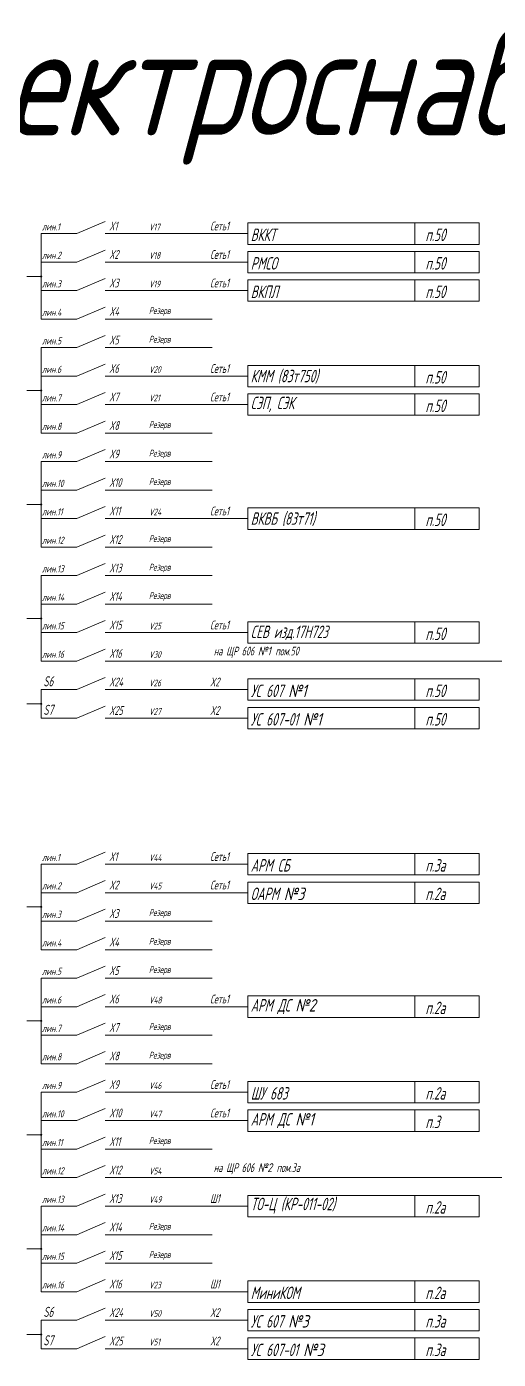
# Paper-space layout '83т362' of a CAD drawing. Extents: x 29 to 602, y 6 to 409.
# Drawn here: x 232.7 to 302.7, y 211.6 to 409.1 of the extents above; entities that cross this region are included whole.
import ezdxf

# ---------------------------------------------------------------- set-up
doc = ezdxf.new("R2010")
doc.units = 0
doc.header["$LTSCALE"] = 0.3
doc.layers.get('0').update_dxf_attribs({"linetype": 'CONTINUOUS', "lineweight": 15})
doc.layers.add('Text', color=242, linetype='CONTINUOUS', lineweight=15)
doc.styles.get("Standard").update_dxf_attribs({"font": 'isocpeur.ttf', "width": 0.8, "oblique": 15})

psp = doc.layouts.new('83т362')

# ---------------------------------------------------------------- hatches: boundary and pattern name
h = psp.add_hatch(color=256)
edge = h.paths.add_edge_path()
edge.add_arc((234.86, 372.07), 0.0845, 0, 360)
h = psp.add_hatch(color=256)
edge = h.paths.add_edge_path()
edge.add_arc((234.86, 355.18), 0.0845, 0, 360)
h = psp.add_hatch(color=256)
edge = h.paths.add_edge_path()
edge.add_arc((234.86, 338.28), 0.0845, 0, 360)
h = psp.add_hatch(color=256)
edge = h.paths.add_edge_path()
edge.add_arc((234.86, 321.38), 0.0845, 0, 360)
h = psp.add_hatch(color=256)
edge = h.paths.add_edge_path()
edge.add_arc((234.86, 308.71), 0.0845, 0, 360)
h = psp.add_hatch(color=256)
edge = h.paths.add_edge_path()
edge.add_arc((234.86, 278.62), 0.0845, 0, 360)
h = psp.add_hatch(color=256)
edge = h.paths.add_edge_path()
edge.add_arc((234.86, 261.72), 0.0845, 0, 360)
h = psp.add_hatch(color=256)
edge = h.paths.add_edge_path()
edge.add_arc((234.86, 244.82), 0.0845, 0, 360)
h = psp.add_hatch(color=256)
edge = h.paths.add_edge_path()
edge.add_arc((234.86, 227.93), 0.0845, 0, 360)
h = psp.add_hatch(color=256)
edge = h.paths.add_edge_path()
edge.add_arc((234.86, 215.26), 0.0845, 0, 360)

# ---------------------------------------------------------------- linework, layer by layer
at = {"lineweight": 15}
for p, q in [((240.14, 378.41), (244.37, 380.2)), ((240.14, 374.18), (244.37, 375.98)), ((240.14, 369.96), (244.37, 371.75)), ((240.14, 365.74), (244.37, 367.53)), ((240.14, 361.51), (244.37, 363.31)), ((240.14, 357.29), (244.37, 359.08)), ((240.14, 353.06), (244.37, 354.86)), ((240.14, 348.84), (244.37, 350.63)), ((240.14, 344.62), (244.37, 346.41)), ((240.14, 340.39), (244.37, 342.19)), ((240.14, 336.17), (244.37, 337.96)), ((240.14, 331.94), (244.37, 333.74)), ((240.14, 327.72), (244.37, 329.51)), ((240.14, 323.5), (244.37, 325.29)), ((240.14, 319.27), (244.37, 321.07)), ((240.14, 315.05), (244.37, 316.84)), ((240.14, 310.82), (244.37, 312.62)), ((240.14, 306.6), (244.37, 308.39)), ((240.14, 284.95), (244.37, 286.75)), ((240.14, 280.73), (244.37, 282.52)), ((240.14, 276.5), (244.37, 278.3)), ((240.14, 272.28), (244.37, 274.07)), ((240.14, 268.06), (244.37, 269.85)), ((240.14, 263.83), (244.37, 265.63)), ((240.14, 259.61), (244.37, 261.4)), ((240.14, 255.38), (244.37, 257.18)), ((240.14, 251.16), (244.37, 252.95)), ((240.14, 246.94), (244.37, 248.73)), ((240.14, 242.71), (244.37, 244.51)), ((240.14, 238.49), (244.37, 240.28)), ((240.14, 234.26), (244.37, 236.06)), ((240.14, 230.04), (244.37, 231.83)), ((240.14, 225.82), (244.37, 227.61)), ((240.14, 221.59), (244.37, 223.39)), ((240.14, 217.37), (244.37, 219.16)), ((240.14, 213.14), (244.37, 214.94))]:
    psp.add_line(p, q, dxfattribs=at)
for p, q in [((290.3, 379.99), (290.3, 376.82)), ((234.86, 374.18), (234.86, 378.41)), ((234.86, 378.41), (240.14, 378.41)), ((244.37, 378.41), (249.65, 378.41)), ((249.65, 378.41), (260.21, 378.41)), ((265.49, 378.41), (260.21, 378.41)), ((290.3, 375.77), (290.3, 372.6)), ((234.86, 369.96), (234.86, 374.18)), ((234.86, 374.18), (240.14, 374.18)), ((244.37, 374.18), (249.65, 374.18)), ((249.65, 374.18), (260.21, 374.18)), ((265.49, 374.18), (260.21, 374.18)), ((232.75, 372.07), (234.86, 372.07)), ((290.3, 371.54), (290.3, 368.38)), ((234.86, 365.74), (234.86, 369.96)), ((234.86, 369.96), (240.14, 369.96)), ((244.37, 369.96), (249.65, 369.96)), ((249.65, 369.96), (260.21, 369.96)), ((265.49, 369.96), (260.21, 369.96)), ((234.86, 365.74), (240.14, 365.74)), ((244.37, 365.74), (249.65, 365.74)), ((249.65, 365.74), (260.21, 365.74)), ((234.86, 357.29), (234.86, 361.51)), ((234.86, 361.51), (240.14, 361.51)), ((244.37, 361.51), (249.65, 361.51)), ((249.65, 361.51), (260.21, 361.51)), ((290.3, 358.87), (290.3, 355.7)), ((234.86, 353.06), (234.86, 357.29)), ((234.86, 357.29), (240.14, 357.29)), ((244.37, 357.29), (249.65, 357.29)), ((249.65, 357.29), (260.21, 357.29)), ((265.49, 357.29), (260.21, 357.29)), ((232.75, 355.18), (234.86, 355.18)), ((290.3, 354.65), (290.3, 351.48)), ((234.86, 348.84), (234.86, 353.06)), ((234.86, 353.06), (240.14, 353.06)), ((244.37, 353.06), (249.65, 353.06)), ((249.65, 353.06), (260.21, 353.06)), ((265.49, 353.06), (260.21, 353.06)), ((234.86, 348.84), (240.14, 348.84)), ((244.37, 348.84), (249.65, 348.84)), ((249.65, 348.84), (260.21, 348.84)), ((234.86, 340.39), (234.86, 344.62)), ((234.86, 344.62), (240.14, 344.62)), ((244.37, 344.62), (249.65, 344.62)), ((249.65, 344.62), (260.21, 344.62)), ((234.86, 336.17), (234.86, 340.39)), ((234.86, 340.39), (240.14, 340.39)), ((244.37, 340.39), (249.65, 340.39)), ((249.65, 340.39), (260.21, 340.39)), ((232.75, 338.28), (234.86, 338.28)), ((234.86, 331.94), (234.86, 336.17)), ((234.86, 336.17), (240.14, 336.17)), ((244.37, 336.17), (249.65, 336.17)), ((249.65, 336.17), (260.21, 336.17)), ((265.49, 336.17), (260.21, 336.17)), ((290.3, 337.75), (290.3, 334.58)), ((234.86, 331.94), (240.14, 331.94)), ((244.37, 331.94), (249.65, 331.94)), ((249.65, 331.94), (260.21, 331.94)), ((234.86, 323.5), (234.86, 327.72)), ((234.86, 327.72), (240.14, 327.72)), ((244.37, 327.72), (249.65, 327.72)), ((249.65, 327.72), (260.21, 327.72)), ((234.86, 319.27), (234.86, 323.5)), ((234.86, 323.5), (240.14, 323.5)), ((244.37, 323.5), (249.65, 323.5)), ((249.65, 323.5), (260.21, 323.5)), ((232.75, 321.38), (234.86, 321.38)), ((290.3, 320.86), (290.3, 317.69)), ((234.86, 315.05), (234.86, 319.27)), ((234.86, 319.27), (240.14, 319.27)), ((244.37, 319.27), (249.65, 319.27)), ((249.65, 319.27), (260.21, 319.27)), ((265.49, 319.27), (260.21, 319.27)), ((234.86, 315.05), (240.14, 315.05)), ((244.37, 315.05), (249.65, 315.05)), ((249.65, 315.05), (260.21, 315.05)), ((290.3, 312.41), (290.3, 309.24)), ((234.86, 306.6), (234.86, 310.82)), ((234.86, 310.82), (240.14, 310.82)), ((244.37, 310.82), (249.65, 310.82)), ((249.65, 310.82), (260.21, 310.82)), ((265.49, 310.82), (260.21, 310.82)), ((232.75, 308.71), (234.86, 308.71)), ((290.3, 308.18), (290.3, 305.02)), ((234.86, 306.6), (240.14, 306.6)), ((244.37, 306.6), (249.65, 306.6)), ((249.65, 306.6), (260.21, 306.6)), ((265.49, 306.6), (260.21, 306.6)), ((290.3, 286.54), (290.3, 283.37)), ((234.86, 280.73), (234.86, 284.95)), ((234.86, 284.95), (240.14, 284.95)), ((244.37, 284.95), (249.65, 284.95)), ((249.65, 284.95), (260.21, 284.95)), ((265.49, 284.95), (260.21, 284.95)), ((234.86, 276.5), (234.86, 280.73)), ((234.86, 280.73), (240.14, 280.73)), ((244.37, 280.73), (249.65, 280.73)), ((249.65, 280.73), (260.21, 280.73)), ((265.49, 280.73), (260.21, 280.73)), ((290.3, 282.31), (290.3, 279.14)), ((232.75, 278.62), (234.86, 278.62)), ((234.86, 272.28), (234.86, 276.5)), ((234.86, 276.5), (240.14, 276.5)), ((244.37, 276.5), (249.65, 276.5)), ((249.65, 276.5), (260.21, 276.5)), ((234.86, 272.28), (240.14, 272.28)), ((244.37, 272.28), (249.65, 272.28)), ((249.65, 272.28), (260.21, 272.28)), ((234.86, 263.83), (234.86, 268.06)), ((234.86, 268.06), (240.14, 268.06)), ((244.37, 268.06), (249.65, 268.06)), ((249.65, 268.06), (260.21, 268.06)), ((290.3, 265.42), (290.3, 262.25)), ((234.86, 259.61), (234.86, 263.83)), ((234.86, 263.83), (240.14, 263.83)), ((244.37, 263.83), (249.65, 263.83)), ((249.65, 263.83), (260.21, 263.83)), ((265.49, 263.83), (260.21, 263.83)), ((232.75, 261.72), (234.86, 261.72)), ((234.86, 255.38), (234.86, 259.61)), ((234.86, 259.61), (240.14, 259.61)), ((244.37, 259.61), (249.65, 259.61)), ((249.65, 259.61), (260.21, 259.61)), ((234.86, 255.38), (240.14, 255.38)), ((244.37, 255.38), (249.65, 255.38)), ((249.65, 255.38), (260.21, 255.38)), ((234.86, 246.94), (234.86, 251.16)), ((234.86, 251.16), (240.14, 251.16)), ((244.37, 251.16), (249.65, 251.16)), ((249.65, 251.16), (260.21, 251.16)), ((265.49, 251.16), (260.21, 251.16)), ((290.3, 252.74), (290.3, 249.58)), ((234.86, 242.71), (234.86, 246.94)), ((234.86, 246.94), (240.14, 246.94)), ((244.37, 246.94), (249.65, 246.94)), ((249.65, 246.94), (260.21, 246.94)), ((265.49, 246.94), (260.21, 246.94)), ((290.3, 248.52), (290.3, 245.35)), ((232.75, 244.82), (234.86, 244.82)), ((234.86, 238.49), (234.86, 242.71)), ((234.86, 242.71), (240.14, 242.71)), ((244.37, 242.71), (249.65, 242.71)), ((249.65, 242.71), (260.21, 242.71)), ((234.86, 238.49), (240.14, 238.49)), ((244.37, 238.49), (249.65, 238.49)), ((249.65, 238.49), (260.21, 238.49)), ((265.49, 238.49), (260.21, 238.49)), ((290.3, 235.85), (290.3, 232.68)), ((234.86, 230.04), (234.86, 234.26)), ((234.86, 234.26), (240.14, 234.26)), ((244.37, 234.26), (249.65, 234.26)), ((249.65, 234.26), (260.21, 234.26)), ((265.49, 234.26), (260.21, 234.26)), ((234.86, 225.82), (234.86, 230.04)), ((234.86, 230.04), (240.14, 230.04)), ((244.37, 230.04), (249.65, 230.04)), ((249.65, 230.04), (260.21, 230.04)), ((232.75, 227.93), (234.86, 227.93)), ((234.86, 221.59), (234.86, 225.82)), ((234.86, 225.82), (240.14, 225.82)), ((244.37, 225.82), (249.65, 225.82)), ((249.65, 225.82), (260.21, 225.82)), ((234.86, 221.59), (240.14, 221.59)), ((244.37, 221.59), (249.65, 221.59)), ((249.65, 221.59), (260.21, 221.59)), ((265.49, 221.59), (260.21, 221.59)), ((290.3, 223.18), (290.3, 220.01)), ((234.86, 213.14), (234.86, 217.37)), ((234.86, 217.37), (240.14, 217.37)), ((244.37, 217.37), (249.65, 217.37)), ((249.65, 217.37), (260.21, 217.37)), ((265.49, 217.37), (260.21, 217.37)), ((290.3, 218.95), (290.3, 215.78)), ((232.75, 215.26), (234.86, 215.26)), ((290.3, 214.73), (290.3, 211.56)), ((234.86, 213.14), (240.14, 213.14)), ((244.37, 213.14), (249.65, 213.14)), ((249.65, 213.14), (260.21, 213.14)), ((265.49, 213.14), (260.21, 213.14))]:
    psp.add_line(p, q)
for points in [[(265.49, 376.82), (299.81, 376.82), (299.81, 379.99), (265.49, 379.99)], [(265.49, 372.6), (299.81, 372.6), (299.81, 375.77), (265.49, 375.77)], [(265.49, 368.38), (299.81, 368.38), (299.81, 371.54), (265.49, 371.54)], [(265.49, 355.7), (299.81, 355.7), (299.81, 358.87), (265.49, 358.87)], [(265.49, 351.48), (299.81, 351.48), (299.81, 354.65), (265.49, 354.65)], [(265.49, 334.58), (299.81, 334.58), (299.81, 337.75), (265.49, 337.75)], [(265.49, 317.69), (299.81, 317.69), (299.81, 320.86), (265.49, 320.86)], [(265.49, 309.24), (299.81, 309.24), (299.81, 312.41), (265.49, 312.41)], [(265.49, 305.02), (299.81, 305.02), (299.81, 308.18), (265.49, 308.18)], [(265.49, 283.37), (299.81, 283.37), (299.81, 286.54), (265.49, 286.54)], [(265.49, 279.14), (299.81, 279.14), (299.81, 282.31), (265.49, 282.31)], [(265.49, 262.25), (299.81, 262.25), (299.81, 265.42), (265.49, 265.42)], [(265.49, 249.58), (299.81, 249.58), (299.81, 252.74), (265.49, 252.74)], [(265.49, 245.35), (299.81, 245.35), (299.81, 248.52), (265.49, 248.52)], [(265.49, 232.68), (299.81, 232.68), (299.81, 235.85), (265.49, 235.85)], [(265.49, 220.01), (299.81, 220.01), (299.81, 223.18), (265.49, 223.18)], [(265.49, 215.78), (299.81, 215.78), (299.81, 218.95), (265.49, 218.95)], [(265.49, 211.56), (299.81, 211.56), (299.81, 214.73), (265.49, 214.73)]]:
    psp.add_lwpolyline(points, close=True)
for centre in [(234.86, 372.07), (234.86, 355.18), (234.86, 338.28), (234.86, 321.38), (234.86, 308.71), (234.86, 278.62), (234.86, 261.72), (234.86, 244.82), (234.86, 227.93), (234.86, 215.26)]:
    psp.add_circle(centre, 0.0845)
at = {"layer": 'Text'}
for p, q in [((303.19, 315.05), (260.21, 315.05)), ((265.49, 238.49), (303.19, 238.49))]:
    psp.add_line(p, q, dxfattribs=at)

# ---------------------------------------------------------------- texts
at = {"insert": (305.12, 408.98), "char_height": 16, "attachment_point": 2}
psp.add_mtext_dynamic_manual_height_columns('Схема электроснабжения изд.83т362', width=1316.3617, gutter_width=12.5, heights=[0], dxfattribs=at)
at = {"width": 17.2012, "attachment_point": 7, "line_spacing_factor": 1.5}
for s, insert, char_height in [('{\\fGOST|b0|i0|c204|p34; лин.1}', (234.45, 378.89), 1.056), ('{\\fGOST|b0|i0|c204|p34; \\fGOST|b0|i0|c0|p34; X\\fGOST|b0|i0|c204|p34;1}', (243.84, 378.89), 1.3), ('{\\fGOST|b0|i0|c204|p34; \\fGOST|b0|i0|c0|p34; \\fGOST|b0|i0|c204|p34; \\fGOST|b0|i0|c0|p34;V\\fGOST|b0|i0|c204|p34;17}', (249.34, 378.89), 1), ('{\\fGOST|b0|i0|c204|p34;Сеть1}', (259.9, 378.89), 1.3), ('{\\fGOST|b0|i0|c204|p34; лин.2}', (234.45, 374.67), 1.056), ('{\\fGOST|b0|i0|c204|p34; \\fGOST|b0|i0|c0|p34; X\\fGOST|b0|i0|c204|p34;2}', (243.84, 374.67), 1.3), ('{\\fGOST|b0|i0|c204|p34; \\fGOST|b0|i0|c0|p34; \\fGOST|b0|i0|c204|p34; \\fGOST|b0|i0|c0|p34;V\\fGOST|b0|i0|c204|p34;18}', (249.34, 374.67), 1), ('{\\fGOST|b0|i0|c204|p34;Сеть1}', (259.9, 374.67), 1.3), ('{\\fGOST|b0|i0|c204|p34; лин.3}', (234.45, 370.44), 1.056), ('{\\fGOST|b0|i0|c204|p34; \\fGOST|b0|i0|c0|p34; X\\fGOST|b0|i0|c204|p34;3}', (243.84, 370.44), 1.3), ('{\\fGOST|b0|i0|c204|p34; \\fGOST|b0|i0|c0|p34; \\fGOST|b0|i0|c204|p34; \\fGOST|b0|i0|c0|p34;V\\fGOST|b0|i0|c204|p34;19}', (249.34, 370.44), 1), ('{\\fGOST|b0|i0|c204|p34;Сеть1}', (259.9, 370.44), 1.3), ('{\\fGOST|b0|i0|c204|p34; \\fGOST|b0|i0|c0|p34; X\\fGOST|b0|i0|c204|p34;4}', (243.84, 366.22), 1.3), ('{\\fGOST|b0|i0|c204|p34; \\fGOST|b0|i0|c0|p34; \\fGOST|b0|i0|c204|p34; Резерв}', (249.34, 366.22), 1), ('{\\fGOST|b0|i0|c204|p34; лин.4}', (234.45, 366.22), 1.056), ('{\\fGOST|b0|i0|c204|p34; лин.5}', (234.45, 361.99), 1.056), ('{\\fGOST|b0|i0|c204|p34; \\fGOST|b0|i0|c0|p34; X\\fGOST|b0|i0|c204|p34;5}', (243.84, 361.99), 1.3), ('{\\fGOST|b0|i0|c204|p34; \\fGOST|b0|i0|c0|p34; \\fGOST|b0|i0|c204|p34; Резерв}', (249.34, 361.99), 1), ('{\\fGOST|b0|i0|c204|p34; лин.6}', (234.45, 357.77), 1.056), ('{\\fGOST|b0|i0|c204|p34; \\fGOST|b0|i0|c0|p34; X\\fGOST|b0|i0|c204|p34;6}', (243.84, 357.77), 1.3), ('{\\fGOST|b0|i0|c204|p34; \\fGOST|b0|i0|c0|p34; \\fGOST|b0|i0|c204|p34; \\fGOST|b0|i0|c0|p34;V\\fGOST|b0|i0|c204|p34;20}', (249.34, 357.77), 1), ('{\\fGOST|b0|i0|c204|p34;Сеть1}', (259.9, 357.77), 1.3), ('{\\fGOST|b0|i0|c204|p34; лин.7}', (234.45, 353.55), 1.056), ('{\\fGOST|b0|i0|c204|p34; \\fGOST|b0|i0|c0|p34; X\\fGOST|b0|i0|c204|p34;7}', (243.84, 353.55), 1.3), ('{\\fGOST|b0|i0|c204|p34; \\fGOST|b0|i0|c0|p34; \\fGOST|b0|i0|c204|p34; \\fGOST|b0|i0|c0|p34;V\\fGOST|b0|i0|c204|p34;21}', (249.34, 353.55), 1), ('{\\fGOST|b0|i0|c204|p34;Сеть1}', (259.9, 353.55), 1.3), ('{\\fGOST|b0|i0|c204|p34; лин.8}', (234.45, 349.32), 1.056), ('{\\fGOST|b0|i0|c204|p34; \\fGOST|b0|i0|c0|p34; X\\fGOST|b0|i0|c204|p34;8}', (243.84, 349.32), 1.3), ('{\\fGOST|b0|i0|c204|p34; \\fGOST|b0|i0|c0|p34; \\fGOST|b0|i0|c204|p34; Резерв}', (249.34, 349.32), 1), ('{\\fGOST|b0|i0|c204|p34; лин.9}', (234.45, 345.1), 1.056), ('{\\fGOST|b0|i0|c204|p34; \\fGOST|b0|i0|c0|p34; X\\fGOST|b0|i0|c204|p34;9}', (243.84, 345.1), 1.3), ('{\\fGOST|b0|i0|c204|p34; \\fGOST|b0|i0|c0|p34; \\fGOST|b0|i0|c204|p34; Резерв}', (249.34, 345.1), 1), ('{\\fGOST|b0|i0|c204|p34; лин.10}', (234.45, 340.87), 1.056), ('{\\fGOST|b0|i0|c204|p34; \\fGOST|b0|i0|c0|p34; X\\fGOST|b0|i0|c204|p34;10}', (243.84, 340.87), 1.3), ('{\\fGOST|b0|i0|c204|p34; \\fGOST|b0|i0|c0|p34; \\fGOST|b0|i0|c204|p34; Резерв}', (249.34, 340.87), 1), ('{\\fGOST|b0|i0|c204|p34; \\fGOST|b0|i0|c0|p34; X\\fGOST|b0|i0|c204|p34;11}', (243.84, 336.65), 1.3), ('{\\fGOST|b0|i0|c204|p34;Сеть1}', (259.9, 336.65), 1.3), ('{\\fGOST|b0|i0|c204|p34; лин.11}', (234.45, 336.65), 1.056), ('{\\fGOST|b0|i0|c204|p34; \\fGOST|b0|i0|c0|p34; \\fGOST|b0|i0|c204|p34; \\fGOST|b0|i0|c0|p34;V\\fGOST|b0|i0|c204|p34;24}', (249.34, 336.65), 1), ('{\\fGOST|b0|i0|c204|p34; лин.12}', (234.45, 332.43), 1.056), ('{\\fGOST|b0|i0|c204|p34; \\fGOST|b0|i0|c0|p34; X\\fGOST|b0|i0|c204|p34;12}', (243.84, 332.43), 1.3), ('{\\fGOST|b0|i0|c204|p34; \\fGOST|b0|i0|c0|p34; \\fGOST|b0|i0|c204|p34; Резерв}', (249.34, 332.43), 1), ('{\\fGOST|b0|i0|c204|p34; лин.13}', (234.45, 328.2), 1.056), ('{\\fGOST|b0|i0|c204|p34; \\fGOST|b0|i0|c0|p34; X\\fGOST|b0|i0|c204|p34;13}', (243.84, 328.2), 1.3), ('{\\fGOST|b0|i0|c204|p34; \\fGOST|b0|i0|c0|p34; \\fGOST|b0|i0|c204|p34; Резерв}', (249.34, 328.2), 1), ('{\\fGOST|b0|i0|c204|p34; лин.14}', (234.45, 323.98), 1.056), ('{\\fGOST|b0|i0|c204|p34; \\fGOST|b0|i0|c0|p34; X\\fGOST|b0|i0|c204|p34;14}', (243.84, 323.98), 1.3), ('{\\fGOST|b0|i0|c204|p34; \\fGOST|b0|i0|c0|p34; \\fGOST|b0|i0|c204|p34; Резерв}', (249.34, 323.98), 1), ('{\\fGOST|b0|i0|c204|p34; лин.15}', (234.45, 319.75), 1.056), ('{\\fGOST|b0|i0|c204|p34; \\fGOST|b0|i0|c0|p34; X\\fGOST|b0|i0|c204|p34;15}', (243.84, 319.75), 1.3), ('{\\fGOST|b0|i0|c204|p34; \\fGOST|b0|i0|c0|p34; \\fGOST|b0|i0|c204|p34; \\fGOST|b0|i0|c0|p34;V\\fGOST|b0|i0|c204|p34;25}', (249.34, 319.75), 1), ('{\\fGOST|b0|i0|c204|p34;Сеть1}', (259.9, 319.75), 1.3), ('{\\fGOST|b0|i0|c204|p34; лин.16}', (234.45, 315.53), 1.056), ('{\\fGOST|b0|i0|c204|p34; \\fGOST|b0|i0|c0|p34; X\\fGOST|b0|i0|c204|p34;16}', (243.84, 315.53), 1.3), ('{\\fGOST|b0|i0|c204|p34; \\fGOST|b0|i0|c0|p34; \\fGOST|b0|i0|c204|p34; \\fGOST|b0|i0|c0|p34;V\\fGOST|b0|i0|c204|p34;30}', (249.34, 315.53), 1), ('{\\fGOST|b0|i0|c204|p34; \\fGOST|b0|i0|c0|p34;S\\fGOST|b0|i0|c204|p34;6}', (234.56, 311.31), 1.5), ('{\\fGOST|b0|i0|c204|p34; \\fGOST|b0|i0|c0|p34; X\\fGOST|b0|i0|c204|p34;24}', (243.84, 311.31), 1.3), ('{\\fGOST|b0|i0|c204|p34; \\fGOST|b0|i0|c0|p34; \\fGOST|b0|i0|c204|p34; \\fGOST|b0|i0|c0|p34;V\\fGOST|b0|i0|c204|p34;26}', (249.34, 311.31), 1), ('{\\fGOST|b0|i0|c0|p34;X\\fGOST|b0|i0|c204|p34;2}', (259.9, 311.31), 1.3), ('{\\fGOST|b0|i0|c204|p34; \\fGOST|b0|i0|c0|p34;S\\fGOST|b0|i0|c204|p34;7}', (234.56, 307.08), 1.5), ('{\\fGOST|b0|i0|c204|p34; \\fGOST|b0|i0|c0|p34; X\\fGOST|b0|i0|c204|p34;25}', (243.84, 307.08), 1.3), ('{\\fGOST|b0|i0|c0|p34;X\\fGOST|b0|i0|c204|p34;2}', (259.9, 307.08), 1.3), ('{\\fGOST|b0|i0|c204|p34; \\fGOST|b0|i0|c0|p34; \\fGOST|b0|i0|c204|p34; \\fGOST|b0|i0|c0|p34;V\\fGOST|b0|i0|c204|p34;27}', (249.34, 307.08), 1), ('{\\fGOST|b0|i0|c204|p34; лин.1}', (234.45, 285.43), 1.056), ('{\\fGOST|b0|i0|c204|p34; \\fGOST|b0|i0|c0|p34; X\\fGOST|b0|i0|c204|p34;1}', (243.84, 285.43), 1.3), ('{\\fGOST|b0|i0|c204|p34; \\fGOST|b0|i0|c0|p34; \\fGOST|b0|i0|c204|p34; \\fGOST|b0|i0|c0|p34;V\\fGOST|b0|i0|c204|p34;44}', (249.34, 285.43), 1), ('{\\fGOST|b0|i0|c204|p34;Сеть1}', (259.9, 285.43), 1.3), ('{\\fGOST|b0|i0|c204|p34; \\fGOST|b0|i0|c0|p34; X\\fGOST|b0|i0|c204|p34;2}', (243.84, 281.21), 1.3), ('{\\fGOST|b0|i0|c204|p34;Сеть1}', (259.9, 281.21), 1.3), ('{\\fGOST|b0|i0|c204|p34; лин.2}', (234.45, 281.21), 1.056), ('{\\fGOST|b0|i0|c204|p34; \\fGOST|b0|i0|c0|p34; \\fGOST|b0|i0|c204|p34; \\fGOST|b0|i0|c0|p34;V\\fGOST|b0|i0|c204|p34;45}', (249.34, 281.21), 1), ('{\\fGOST|b0|i0|c204|p34; лин.3}', (234.45, 276.99), 1.056), ('{\\fGOST|b0|i0|c204|p34; \\fGOST|b0|i0|c0|p34; X\\fGOST|b0|i0|c204|p34;3}', (243.84, 276.99), 1.3), ('{\\fGOST|b0|i0|c204|p34; \\fGOST|b0|i0|c0|p34; \\fGOST|b0|i0|c204|p34; Резерв}', (249.34, 276.99), 1), ('{\\fGOST|b0|i0|c204|p34; лин.4}', (234.45, 272.76), 1.056), ('{\\fGOST|b0|i0|c204|p34; \\fGOST|b0|i0|c0|p34; X\\fGOST|b0|i0|c204|p34;4}', (243.84, 272.76), 1.3), ('{\\fGOST|b0|i0|c204|p34; \\fGOST|b0|i0|c0|p34; \\fGOST|b0|i0|c204|p34; Резерв}', (249.34, 272.76), 1), ('{\\fGOST|b0|i0|c204|p34; лин.5}', (234.45, 268.54), 1.056), ('{\\fGOST|b0|i0|c204|p34; \\fGOST|b0|i0|c0|p34; X\\fGOST|b0|i0|c204|p34;5}', (243.84, 268.54), 1.3), ('{\\fGOST|b0|i0|c204|p34; \\fGOST|b0|i0|c0|p34; \\fGOST|b0|i0|c204|p34; Резерв}', (249.34, 268.54), 1), ('{\\fGOST|b0|i0|c204|p34; лин.6}', (234.45, 264.31), 1.056), ('{\\fGOST|b0|i0|c204|p34; \\fGOST|b0|i0|c0|p34; X\\fGOST|b0|i0|c204|p34;6}', (243.84, 264.31), 1.3), ('{\\fGOST|b0|i0|c204|p34; \\fGOST|b0|i0|c0|p34; \\fGOST|b0|i0|c204|p34; \\fGOST|b0|i0|c0|p34;V\\fGOST|b0|i0|c204|p34;48}', (249.34, 264.31), 1), ('{\\fGOST|b0|i0|c204|p34;Сеть1}', (259.9, 264.31), 1.3), ('{\\fGOST|b0|i0|c204|p34; лин.7}', (234.45, 260.09), 1.056), ('{\\fGOST|b0|i0|c204|p34; \\fGOST|b0|i0|c0|p34; X\\fGOST|b0|i0|c204|p34;7}', (243.84, 260.09), 1.3), ('{\\fGOST|b0|i0|c204|p34; \\fGOST|b0|i0|c0|p34; \\fGOST|b0|i0|c204|p34; Резерв}', (249.34, 260.09), 1), ('{\\fGOST|b0|i0|c204|p34; лин.8}', (234.45, 255.87), 1.056), ('{\\fGOST|b0|i0|c204|p34; \\fGOST|b0|i0|c0|p34; X\\fGOST|b0|i0|c204|p34;8}', (243.84, 255.87), 1.3), ('{\\fGOST|b0|i0|c204|p34; \\fGOST|b0|i0|c0|p34; \\fGOST|b0|i0|c204|p34; Резерв}', (249.34, 255.87), 1), ('{\\fGOST|b0|i0|c204|p34; \\fGOST|b0|i0|c0|p34; X\\fGOST|b0|i0|c204|p34;9}', (243.84, 251.64), 1.3), ('{\\fGOST|b0|i0|c204|p34;Сеть1}', (259.9, 251.64), 1.3), ('{\\fGOST|b0|i0|c204|p34; лин.9}', (234.45, 251.64), 1.056), ('{\\fGOST|b0|i0|c204|p34; \\fGOST|b0|i0|c0|p34; \\fGOST|b0|i0|c204|p34; \\fGOST|b0|i0|c0|p34;V\\fGOST|b0|i0|c204|p34;46}', (249.34, 251.64), 1), ('{\\fGOST|b0|i0|c204|p34; лин.10}', (234.45, 247.42), 1.056), ('{\\fGOST|b0|i0|c204|p34; \\fGOST|b0|i0|c0|p34; X\\fGOST|b0|i0|c204|p34;10}', (243.84, 247.42), 1.3), ('{\\fGOST|b0|i0|c204|p34; \\fGOST|b0|i0|c0|p34; \\fGOST|b0|i0|c204|p34; \\fGOST|b0|i0|c0|p34;V\\fGOST|b0|i0|c204|p34;47}', (249.34, 247.42), 1), ('{\\fGOST|b0|i0|c204|p34;Сеть1}', (259.9, 247.42), 1.3), ('{\\fGOST|b0|i0|c204|p34; лин.11}', (234.45, 243.19), 1.056), ('{\\fGOST|b0|i0|c204|p34; \\fGOST|b0|i0|c0|p34; X\\fGOST|b0|i0|c204|p34;11}', (243.84, 243.19), 1.3), ('{\\fGOST|b0|i0|c204|p34; \\fGOST|b0|i0|c0|p34; \\fGOST|b0|i0|c204|p34; Резерв}', (249.34, 243.19), 1), ('{\\fGOST|b0|i0|c204|p34; лин.12}', (234.45, 238.97), 1.056), ('{\\fGOST|b0|i0|c204|p34; \\fGOST|b0|i0|c0|p34; X\\fGOST|b0|i0|c204|p34;12}', (243.84, 238.97), 1.3), ('{\\fGOST|b0|i0|c204|p34; \\fGOST|b0|i0|c0|p34; \\fGOST|b0|i0|c204|p34; \\fGOST|b0|i0|c0|p34;V\\fGOST|b0|i0|c204|p34;54}', (249.34, 238.97), 1), ('{\\fGOST|b0|i0|c204|p34; лин.13}', (234.45, 234.75), 1.056), ('{\\fGOST|b0|i0|c204|p34; \\fGOST|b0|i0|c0|p34; X\\fGOST|b0|i0|c204|p34;13}', (243.84, 234.75), 1.3), ('{\\fGOST|b0|i0|c204|p34; \\fGOST|b0|i0|c0|p34; \\fGOST|b0|i0|c204|p34; \\fGOST|b0|i0|c0|p34;V\\fGOST|b0|i0|c204|p34;49}', (249.34, 234.75), 1), ('{\\fGOST|b0|i0|c204|p34;Ш1}', (259.9, 234.75), 1.3), ('{\\fGOST|b0|i0|c204|p34; лин.14}', (234.45, 230.52), 1.056), ('{\\fGOST|b0|i0|c204|p34; \\fGOST|b0|i0|c0|p34; X\\fGOST|b0|i0|c204|p34;14}', (243.84, 230.52), 1.3), ('{\\fGOST|b0|i0|c204|p34; \\fGOST|b0|i0|c0|p34; \\fGOST|b0|i0|c204|p34; Резерв}', (249.34, 230.52), 1), ('{\\fGOST|b0|i0|c204|p34; лин.15}', (234.45, 226.3), 1.056), ('{\\fGOST|b0|i0|c204|p34; \\fGOST|b0|i0|c0|p34; X\\fGOST|b0|i0|c204|p34;15}', (243.84, 226.3), 1.3), ('{\\fGOST|b0|i0|c204|p34; \\fGOST|b0|i0|c0|p34; \\fGOST|b0|i0|c204|p34; Резерв}', (249.34, 226.3), 1), ('{\\fGOST|b0|i0|c204|p34; \\fGOST|b0|i0|c0|p34; X\\fGOST|b0|i0|c204|p34;16}', (243.84, 222.07), 1.3), ('{\\fGOST|b0|i0|c204|p34;Ш1}', (259.9, 222.07), 1.3), ('{\\fGOST|b0|i0|c204|p34; лин.16}', (234.45, 222.07), 1.056), ('{\\fGOST|b0|i0|c204|p34; \\fGOST|b0|i0|c0|p34; \\fGOST|b0|i0|c204|p34; \\fGOST|b0|i0|c0|p34;V\\fGOST|b0|i0|c204|p34;23}', (249.34, 222.07), 1), ('{\\fGOST|b0|i0|c204|p34; \\fGOST|b0|i0|c0|p34;S\\fGOST|b0|i0|c204|p34;6}', (234.56, 217.85), 1.5), ('{\\fGOST|b0|i0|c204|p34; \\fGOST|b0|i0|c0|p34; X\\fGOST|b0|i0|c204|p34;24}', (243.84, 217.85), 1.3), ('{\\fGOST|b0|i0|c204|p34; \\fGOST|b0|i0|c0|p34; \\fGOST|b0|i0|c204|p34; \\fGOST|b0|i0|c0|p34;V\\fGOST|b0|i0|c204|p34;50}', (249.34, 217.85), 1), ('{\\fGOST|b0|i0|c0|p34;X2}', (259.9, 217.85), 1.3), ('{\\fGOST|b0|i0|c204|p34; \\fGOST|b0|i0|c0|p34;S\\fGOST|b0|i0|c204|p34;7}', (234.56, 213.63), 1.5), ('{\\fGOST|b0|i0|c204|p34; \\fGOST|b0|i0|c0|p34; X\\fGOST|b0|i0|c204|p34;25}', (243.84, 213.63), 1.3), ('{\\fGOST|b0|i0|c204|p34; \\fGOST|b0|i0|c0|p34; \\fGOST|b0|i0|c204|p34; \\fGOST|b0|i0|c0|p34;V\\fGOST|b0|i0|c204|p34;51}', (249.34, 213.63), 1), ('{\\fGOST|b0|i0|c0|p34;X2}', (259.9, 213.63), 1.3)]:
    psp.add_mtext(s, dxfattribs=dict(at, insert=insert, char_height=char_height))
at = {"char_height": 1.848, "attachment_point": 7}
for s, insert, width in [('\\pt22.176;{\\fGOST|b0|i0|c204|p34; ВККТ}', (265.18, 377.31), 24.9172), ('\\pl1.848,t1.848;{\\fGOST|b0|i0|c204|p34;п.50}', (290, 377.31), 17.2012), ('\\pt22.176;{\\fGOST|b0|i0|c204|p34; РМСО}', (265.18, 373.08), 24.9172), ('\\pl1.848,t1.848;{\\fGOST|b0|i0|c204|p34;п.50}', (290, 373.08), 17.2012), ('\\pt22.176;{\\fGOST|b0|i0|c204|p34; ВКПЛ}', (265.18, 368.86), 24.9172), ('\\pl1.848,t1.848;{\\fGOST|b0|i0|c204|p34;п.50}', (290, 368.86), 17.2012), ('\\pt22.176;{\\fGOST|b0|i0|c204|p34; КММ (83т750)}', (265.18, 356.19), 24.9172), ('\\pl1.848,t1.848;{\\fGOST|b0|i0|c204|p34;п.50}', (290, 356.19), 17.2012), ('\\pt22.176;{\\fGOST|b0|i0|c204|p34; СЭП, СЭК}', (265.18, 351.96), 24.9172), ('\\pl1.848,t1.848;{\\fGOST|b0|i0|c204|p34;п.50}', (290, 351.96), 17.2012), ('\\pt22.176;{\\fGOST|b0|i0|c204|p34; ВКВБ (83т71)}', (265.18, 335.07), 24.9172), ('\\pl1.848,t1.848;{\\fGOST|b0|i0|c204|p34;п.50}', (290, 335.07), 17.2012), ('\\pt22.176;{\\fGOST|b0|i0|c204|p34; СЕВ изд.17H723}', (265.18, 318.17), 24.9172), ('\\pl1.848,t1.848;{\\fGOST|b0|i0|c204|p34;п.50}', (290, 318.17), 17.2012), ('{\\fGOST|b0|i0|c204|p34; УС 607 }№1', (265.18, 309.72), 24.9172), ('\\pl1.848,t1.848;{\\fGOST|b0|i0|c204|p34;п.50}', (290, 309.72), 17.2012), ('\\pt22.176;{\\fGOST|b0|i0|c204|p34; УС 607-01 }№1', (265.18, 305.5), 24.9172), ('\\pl1.848,t1.848;{\\fGOST|b0|i0|c204|p34;п.50}', (290, 305.5), 17.2012), ('{\\fGOST|b0|i0|c204|p34; АРМ СБ}', (265.18, 283.85), 24.9172), ('\\pl1.848,t1.848;{\\fGOST|b0|i0|c204|p34;п.3а}', (290, 283.85), 17.2012), ('{\\fGOST|b0|i0|c204|p34; ОАРМ }№3', (265.18, 279.63), 24.9172), ('\\pl1.848,t1.848;{\\fGOST|b0|i0|c204|p34;п.2а}', (290, 279.63), 17.2012), ('{\\fGOST|b0|i0|c204|p34; АРМ ДС }№2', (265.18, 262.73), 24.9172), ('\\pl1.848,t1.848;{\\fGOST|b0|i0|c204|p34;п.2а}', (290, 262.73), 17.2012), ('{\\fGOST|b0|i0|c204|p34; ШУ 683}', (265.18, 250.06), 24.9172), ('\\pl1.848,t1.848;{\\fGOST|b0|i0|c204|p34;п.2а}', (290, 250.06), 17.2012), ('{\\fGOST|b0|i0|c204|p34; АРМ ДС }№1', (265.18, 245.83), 24.9172), ('\\pl1.848,t1.848;{\\fGOST|b0|i0|c204|p34;п.3}', (290, 245.83), 17.2012), ('{\\fGOST|b0|i0|c204|p34; ТО-Ц (КР-011-02)}', (265.18, 233.16), 24.9172), ('\\pl1.848,t1.848;{\\fGOST|b0|i0|c204|p34;п.2а}', (290, 233.16), 17.2012), ('{\\fGOST|b0|i0|c204|p34; МиниКОМ}', (265.18, 220.49), 24.9172), ('\\pl1.848,t1.848;{\\fGOST|b0|i0|c204|p34;п.2а}', (290, 220.49), 17.2012), ('{\\fGOST|b0|i0|c204|p34; УС 607 }№3', (265.18, 216.27), 24.9172), ('\\pl1.848,t1.848;{\\fGOST|b0|i0|c204|p34;п.3а}', (290, 216.27), 17.2012), ('{\\fGOST|b0|i0|c204|p34; УС 607-01 }№3', (265.18, 212.04), 24.9172), ('\\pl1.848,t1.848;{\\fGOST|b0|i0|c204|p34;п.3а}', (290, 212.04), 17.2012)]:
    psp.add_mtext(s, dxfattribs=dict(at, insert=insert, width=width))
at = {"char_height": 1.3, "attachment_point": 7, "line_spacing_factor": 1.5}
for s, insert in [('{\\fGOST|b0|i0|c204|p34; на ЩР 606 }№1 {\\fGOST|b0|i0|c204|p34;пом.50}', (259.9, 315.53)), ('{\\fGOST|b0|i0|c204|p34; на ЩР 606 }№2 {\\fGOST|b0|i0|c204|p34;пом.3а}', (259.9, 238.97))]:
    psp.add_mtext(s, dxfattribs=dict(at, insert=insert))

doc.saveas('drawing.dxf')
